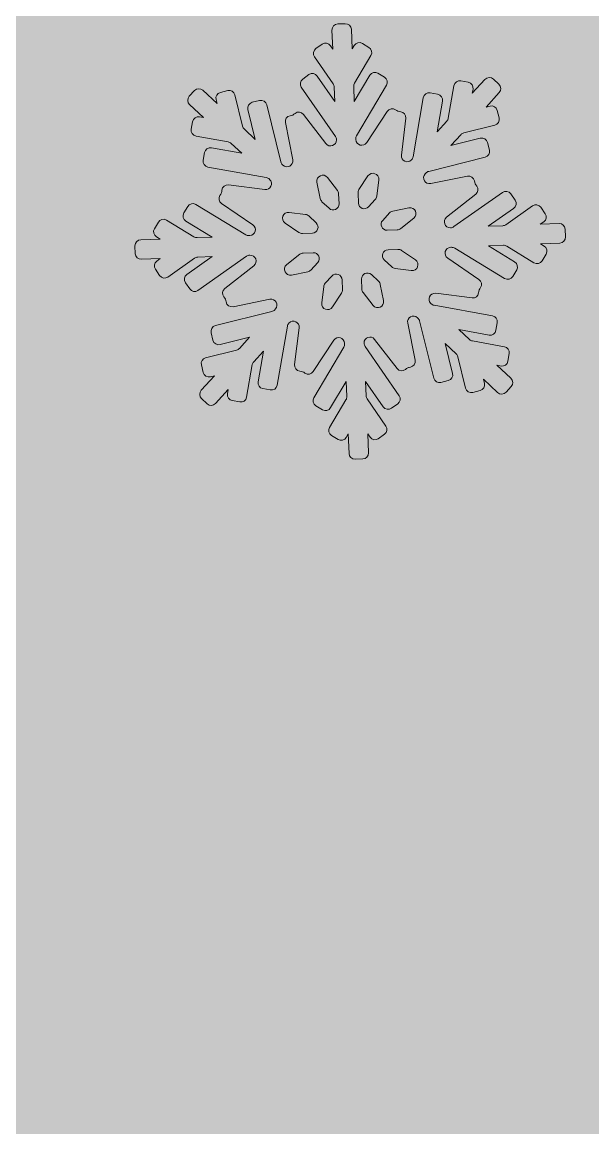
# Model space of a CAD drawing. Header units: millimetres. Extents: x 34 to 236, y -119 to -9.
# Drawn here: x 162.31 to 171.54, y -94.88 to -76.99 of the extents above; entities that cross this region are included whole.
import ezdxf

# ---------------------------------------------------------------- set-up
doc = ezdxf.new("R2010")
doc.units = ezdxf.units.MM
doc.header["$MEASUREMENT"] = 0
doc.layers.add('engraving', color=7, linetype='Continuous')
doc.layers.add('Layer 1', color=7, linetype='Continuous')

msp = doc.modelspace()

# ---------------------------------------------------------------- hatches: boundary and pattern name
at = {"layer": 'Layer 1'}
h = msp.add_hatch(color=2, dxfattribs=at)
h.dxf.hatch_style = 2
edge = h.paths.add_edge_path()
edge.add_spline(control_points=[(197.497, -92.512), (191.491, -92.512), (186.833, -90.51), (183.526, -86.507), (180.218, -82.504), (178.565, -77.807), (178.565, -72.416), (178.565, -67.026), (180.218, -62.368), (183.526, -58.444), (186.833, -54.52), (191.491, -52.557), (197.497, -52.557), (204.808, -52.557), (211.706, -56.41), (218.192, -64.114), (218.192, -64.114), (235.688, -44.397), (235.688, -44.397), (229.638, -38.435), (223.251, -34.115), (216.527, -31.439), (212.908, -29.998), (209.363, -28.949), (205.889, -28.284), (205.889, -28.284), (205.889, -26.056), (205.889, -26.056), (205.889, -23.296), (203.734, -21.019), (201.025, -20.813), (202.642, -19.614), (203.696, -17.697), (203.696, -15.529), (203.696, -11.896), (200.75, -8.95), (197.116, -8.95), (193.483, -8.95), (190.537, -11.896), (190.537, -15.529), (190.537, -17.697), (191.59, -19.614), (193.208, -20.813), (190.499, -21.019), (188.344, -23.296), (188.344, -26.056), (188.344, -26.056), (188.344, -27.991), (188.344, -27.991), (177.785, -29.407), (168.834, -33.484), (161.493, -40.226), (152.201, -48.762), (147.555, -59.623), (147.555, -72.811), (147.555, -86.334), (152.114, -97.405), (161.232, -106.023), (170.35, -114.642), (181.916, -118.95), (195.93, -118.95), (203.764, -118.95), (211.108, -117.231), (217.963, -113.794), (224.818, -110.356), (230.726, -105.894), (235.688, -100.411), (235.688, -100.411), (218.192, -82.809), (218.192, -82.809), (211.358, -89.278), (204.46, -92.512), (197.497, -92.512)], knot_values=[0, 0, 0, 0, 1, 1, 1, 2, 2, 2, 3, 3, 3, 4, 4, 4, 5, 5, 5, 6, 6, 6, 7, 7, 7, 8, 8, 8, 9, 9, 9, 10, 10, 10, 11, 11, 11, 12, 12, 12, 13, 13, 13, 14, 14, 14, 15, 15, 15, 16, 16, 16, 17, 17, 17, 18, 18, 18, 19, 19, 19, 20, 20, 20, 21, 21, 21, 22, 22, 22, 23, 23, 23, 24, 24, 24, 24], degree=3, periodic=1)
edge = h.paths.add_edge_path()
edge.add_spline(control_points=[(193.024, -15.529), (193.024, -13.273), (194.86, -11.437), (197.116, -11.437), (199.373, -11.437), (201.209, -13.273), (201.209, -15.529), (201.209, -17.786), (199.373, -19.622), (197.116, -19.622), (194.86, -19.622), (193.024, -17.786), (193.024, -15.529)], knot_values=[0, 0, 0, 0, 1, 1, 1, 2, 2, 2, 3, 3, 3, 4, 4, 4, 4], degree=3, periodic=1)

# ---------------------------------------------------------------- linework, layer by layer
at = {"layer": 'engraving', "lineweight": 0}
for points, knots in [([(171.093, -80.344), (171.09, -80.291), (171.046, -80.25), (170.993, -80.252), (170.993, -80.252), (170.689, -80.264), (170.689, -80.264), (170.689, -80.264), (170.746, -80.224), (170.746, -80.224), (170.788, -80.194), (170.799, -80.135), (170.769, -80.092), (170.769, -80.092), (170.698, -79.989), (170.698, -79.989), (170.668, -79.945), (170.608, -79.935), (170.564, -79.965), (170.564, -79.965), (170.133, -80.27), (170.133, -80.27), (170.118, -80.281), (170.1, -80.287), (170.082, -80.287), (170.082, -80.287), (169.849, -80.296), (169.849, -80.296), (169.849, -80.296), (170.259, -80.007), (170.259, -80.007), (170.302, -79.976), (170.313, -79.917), (170.283, -79.874), (170.283, -79.874), (170.212, -79.772), (170.212, -79.772), (170.182, -79.728), (170.122, -79.718), (170.078, -79.748), (170.078, -79.748), (169.294, -80.302), (169.294, -80.302), (169.279, -80.313), (169.261, -80.319), (169.242, -80.32), (169.242, -80.32), (169.238, -80.32), (169.238, -80.32), (169.145, -80.324), (169.102, -80.207), (169.175, -80.15), (169.175, -80.15), (169.646, -79.779), (169.646, -79.779), (169.687, -79.746), (169.694, -79.687), (169.662, -79.645), (169.662, -79.645), (169.647, -79.626), (169.647, -79.626), (169.638, -79.614), (169.632, -79.6), (169.629, -79.586), (169.629, -79.586), (169.624, -79.562), (169.624, -79.562), (169.614, -79.51), (169.564, -79.476), (169.512, -79.487), (169.512, -79.487), (168.918, -79.605), (168.918, -79.605), (168.827, -79.623), (168.766, -79.515), (168.828, -79.447), (168.828, -79.447), (168.838, -79.436), (168.838, -79.436), (168.851, -79.422), (168.867, -79.413), (168.885, -79.408), (168.885, -79.408), (169.797, -79.179), (169.797, -79.179), (169.848, -79.166), (169.879, -79.115), (169.866, -79.064), (169.866, -79.064), (169.836, -78.942), (169.836, -78.942), (169.824, -78.891), (169.772, -78.86), (169.72, -78.873), (169.72, -78.873), (169.243, -78.992), (169.243, -78.992), (169.243, -78.992), (169.408, -78.812), (169.408, -78.812), (169.42, -78.798), (169.437, -78.789), (169.455, -78.784), (169.455, -78.784), (169.954, -78.659), (169.954, -78.659), (170.005, -78.646), (170.036, -78.594), (170.024, -78.543), (170.024, -78.543), (169.994, -78.422), (169.994, -78.422), (169.981, -78.37), (169.929, -78.339), (169.878, -78.352), (169.878, -78.352), (169.813, -78.368), (169.813, -78.368), (169.813, -78.368), (170.027, -78.134), (170.027, -78.134), (170.062, -78.095), (170.06, -78.035), (170.021, -78), (170.021, -78), (169.931, -77.915), (169.931, -77.915), (169.892, -77.879), (169.831, -77.881), (169.795, -77.92), (169.795, -77.92), (169.59, -78.144), (169.59, -78.144), (169.59, -78.144), (169.602, -78.077), (169.602, -78.077), (169.611, -78.026), (169.577, -77.976), (169.525, -77.967), (169.525, -77.967), (169.404, -77.945), (169.404, -77.945), (169.352, -77.936), (169.302, -77.97), (169.293, -78.023), (169.293, -78.023), (169.201, -78.548), (169.201, -78.548), (169.198, -78.566), (169.19, -78.583), (169.178, -78.596), (169.178, -78.596), (169.021, -78.768), (169.021, -78.768), (169.021, -78.768), (169.107, -78.271), (169.107, -78.271), (169.116, -78.219), (169.082, -78.17), (169.03, -78.161), (169.03, -78.161), (168.909, -78.139), (168.909, -78.139), (168.857, -78.129), (168.807, -78.164), (168.798, -78.217), (168.798, -78.217), (168.632, -79.172), (168.632, -79.172), (168.629, -79.19), (168.62, -79.207), (168.608, -79.22), (168.608, -79.22), (168.608, -79.221), (168.608, -79.221), (168.545, -79.289), (168.431, -79.237), (168.443, -79.145), (168.443, -79.145), (168.515, -78.549), (168.515, -78.549), (168.521, -78.497), (168.484, -78.449), (168.432, -78.443), (168.432, -78.443), (168.409, -78.44), (168.409, -78.44), (168.394, -78.438), (168.38, -78.432), (168.368, -78.424), (168.368, -78.424), (168.349, -78.411), (168.349, -78.411), (168.305, -78.381), (168.245, -78.393), (168.215, -78.438), (168.215, -78.438), (167.882, -78.943), (167.882, -78.943), (167.831, -79.02), (167.71, -78.986), (167.707, -78.894), (167.707, -78.894), (167.706, -78.883), (167.706, -78.883), (167.705, -78.865), (167.71, -78.846), (167.72, -78.831), (167.72, -78.831), (168.203, -78.015), (168.203, -78.015), (168.23, -77.97), (168.216, -77.912), (168.171, -77.884), (168.171, -77.884), (168.065, -77.82), (168.065, -77.82), (168.02, -77.792), (167.961, -77.807), (167.934, -77.853), (167.934, -77.853), (167.682, -78.277), (167.682, -78.277), (167.682, -78.277), (167.672, -78.033), (167.672, -78.033), (167.671, -78.015), (167.676, -77.996), (167.685, -77.981), (167.685, -77.981), (167.951, -77.533), (167.951, -77.533), (167.977, -77.488), (167.963, -77.43), (167.918, -77.403), (167.918, -77.403), (167.813, -77.338), (167.813, -77.338), (167.767, -77.311), (167.708, -77.325), (167.681, -77.371), (167.681, -77.371), (167.647, -77.428), (167.647, -77.428), (167.647, -77.428), (167.634, -77.11), (167.634, -77.11), (167.632, -77.058), (167.588, -77.017), (167.535, -77.019), (167.535, -77.019), (167.413, -77.024), (167.413, -77.024), (167.36, -77.026), (167.319, -77.07), (167.321, -77.123), (167.321, -77.123), (167.333, -77.429), (167.333, -77.429), (167.333, -77.429), (167.296, -77.375), (167.296, -77.375), (167.266, -77.331), (167.206, -77.32), (167.162, -77.351), (167.162, -77.351), (167.062, -77.422), (167.062, -77.422), (167.019, -77.453), (167.008, -77.512), (167.038, -77.555), (167.038, -77.555), (167.341, -77.993), (167.341, -77.993), (167.351, -78.008), (167.357, -78.026), (167.358, -78.044), (167.358, -78.044), (167.368, -78.279), (167.368, -78.279), (167.368, -78.279), (167.083, -77.866), (167.083, -77.866), (167.052, -77.822), (166.992, -77.812), (166.949, -77.842), (166.949, -77.842), (166.848, -77.914), (166.848, -77.914), (166.805, -77.944), (166.795, -78.003), (166.825, -78.046), (166.825, -78.046), (167.376, -78.843), (167.376, -78.843), (167.386, -78.858), (167.392, -78.876), (167.393, -78.894), (167.393, -78.894), (167.393, -78.895), (167.393, -78.895), (167.396, -78.989), (167.278, -79.031), (167.221, -78.958), (167.221, -78.958), (166.859, -78.487), (166.859, -78.487), (166.827, -78.445), (166.766, -78.437), (166.724, -78.47), (166.724, -78.47), (166.706, -78.484), (166.706, -78.484), (166.694, -78.494), (166.681, -78.5), (166.666, -78.503), (166.666, -78.503), (166.643, -78.507), (166.643, -78.507), (166.592, -78.518), (166.558, -78.568), (166.568, -78.62), (166.568, -78.62), (166.687, -79.219), (166.687, -79.219), (166.705, -79.31), (166.595, -79.371), (166.528, -79.308), (166.528, -79.308), (166.522, -79.302), (166.522, -79.302), (166.508, -79.29), (166.499, -79.273), (166.494, -79.255), (166.494, -79.255), (166.266, -78.331), (166.266, -78.331), (166.253, -78.28), (166.201, -78.248), (166.149, -78.261), (166.149, -78.261), (166.03, -78.291), (166.03, -78.291), (165.979, -78.304), (165.948, -78.356), (165.961, -78.407), (165.961, -78.407), (166.08, -78.89), (166.08, -78.89), (166.08, -78.89), (165.904, -78.724), (165.904, -78.724), (165.89, -78.712), (165.881, -78.695), (165.876, -78.677), (165.876, -78.677), (165.751, -78.17), (165.751, -78.17), (165.738, -78.119), (165.686, -78.088), (165.635, -78.101), (165.635, -78.101), (165.516, -78.13), (165.516, -78.13), (165.464, -78.143), (165.433, -78.195), (165.446, -78.246), (165.446, -78.246), (165.462, -78.312), (165.462, -78.312), (165.462, -78.312), (165.233, -78.097), (165.233, -78.097), (165.194, -78.061), (165.133, -78.063), (165.097, -78.102), (165.097, -78.102), (165.013, -78.194), (165.013, -78.194), (164.978, -78.232), (164.981, -78.292), (165.019, -78.328), (165.019, -78.328), (165.243, -78.538), (165.243, -78.538), (165.243, -78.538), (165.178, -78.526), (165.178, -78.526), (165.126, -78.517), (165.076, -78.552), (165.067, -78.604), (165.067, -78.604), (165.045, -78.727), (165.045, -78.727), (165.036, -78.778), (165.071, -78.828), (165.122, -78.837), (165.122, -78.837), (165.641, -78.931), (165.641, -78.931), (165.659, -78.934), (165.676, -78.943), (165.69, -78.955), (165.69, -78.955), (165.861, -79.116), (165.861, -79.116), (165.861, -79.116), (165.371, -79.027), (165.371, -79.027), (165.318, -79.018), (165.268, -79.053), (165.259, -79.105), (165.259, -79.105), (165.238, -79.228), (165.238, -79.228), (165.229, -79.279), (165.263, -79.329), (165.315, -79.338), (165.315, -79.338), (166.259, -79.509), (166.259, -79.509), (166.278, -79.512), (166.294, -79.521), (166.308, -79.533), (166.308, -79.533), (166.312, -79.537), (166.312, -79.537), (166.38, -79.601), (166.327, -79.714), (166.235, -79.702), (166.235, -79.702), (165.647, -79.627), (165.647, -79.627), (165.594, -79.62), (165.546, -79.658), (165.54, -79.71), (165.54, -79.71), (165.537, -79.735), (165.537, -79.735), (165.535, -79.749), (165.53, -79.763), (165.521, -79.776), (165.521, -79.776), (165.508, -79.796), (165.508, -79.796), (165.479, -79.84), (165.491, -79.898), (165.534, -79.928), (165.534, -79.928), (166.041, -80.271), (166.041, -80.271), (166.117, -80.323), (166.083, -80.442), (165.991, -80.446), (165.991, -80.446), (165.979, -80.446), (165.979, -80.446), (165.96, -80.447), (165.942, -80.442), (165.926, -80.433), (165.926, -80.433), (165.12, -79.942), (165.12, -79.942), (165.074, -79.914), (165.015, -79.929), (164.988, -79.975), (164.988, -79.975), (164.925, -80.081), (164.925, -80.081), (164.898, -80.126), (164.912, -80.184), (164.957, -80.212), (164.957, -80.212), (165.381, -80.47), (165.381, -80.47), (165.381, -80.47), (165.139, -80.479), (165.139, -80.479), (165.121, -80.48), (165.102, -80.475), (165.086, -80.465), (165.086, -80.465), (164.644, -80.196), (164.644, -80.196), (164.599, -80.169), (164.54, -80.183), (164.513, -80.229), (164.513, -80.229), (164.449, -80.336), (164.449, -80.336), (164.423, -80.381), (164.437, -80.439), (164.482, -80.466), (164.482, -80.466), (164.541, -80.502), (164.541, -80.502), (164.541, -80.502), (164.227, -80.514), (164.227, -80.514), (164.174, -80.516), (164.133, -80.561), (164.135, -80.614), (164.135, -80.614), (164.14, -80.739), (164.14, -80.739), (164.142, -80.791), (164.186, -80.832), (164.239, -80.83), (164.239, -80.83), (164.543, -80.818), (164.543, -80.818), (164.543, -80.818), (164.487, -80.858), (164.487, -80.858), (164.444, -80.889), (164.434, -80.948), (164.464, -80.991), (164.464, -80.991), (164.534, -81.093), (164.534, -81.093), (164.565, -81.137), (164.625, -81.147), (164.668, -81.117), (164.668, -81.117), (165.099, -80.812), (165.099, -80.812), (165.114, -80.802), (165.132, -80.796), (165.151, -80.795), (165.151, -80.795), (165.383, -80.786), (165.383, -80.786), (165.383, -80.786), (164.973, -81.076), (164.973, -81.076), (164.93, -81.106), (164.92, -81.165), (164.95, -81.208), (164.95, -81.208), (165.02, -81.31), (165.02, -81.31), (165.051, -81.354), (165.111, -81.365), (165.154, -81.334), (165.154, -81.334), (165.939, -80.78), (165.939, -80.78), (165.954, -80.769), (165.972, -80.763), (165.99, -80.762), (165.99, -80.762), (165.995, -80.762), (165.995, -80.762), (166.087, -80.759), (166.13, -80.875), (166.058, -80.933), (166.058, -80.933), (165.587, -81.303), (165.587, -81.303), (165.546, -81.336), (165.538, -81.395), (165.57, -81.437), (165.57, -81.437), (165.586, -81.456), (165.586, -81.456), (165.595, -81.468), (165.601, -81.482), (165.604, -81.496), (165.604, -81.496), (165.608, -81.52), (165.608, -81.52), (165.619, -81.572), (165.669, -81.606), (165.721, -81.596), (165.721, -81.596), (166.315, -81.477), (166.315, -81.477), (166.406, -81.459), (166.467, -81.567), (166.404, -81.635), (166.404, -81.635), (166.394, -81.646), (166.394, -81.646), (166.382, -81.66), (166.365, -81.67), (166.347, -81.674), (166.347, -81.674), (165.436, -81.903), (165.436, -81.903), (165.385, -81.916), (165.354, -81.968), (165.366, -82.019), (165.366, -82.019), (165.396, -82.14), (165.396, -82.14), (165.409, -82.191), (165.461, -82.223), (165.512, -82.21), (165.512, -82.21), (165.989, -82.09), (165.989, -82.09), (165.989, -82.09), (165.825, -82.27), (165.825, -82.27), (165.812, -82.284), (165.796, -82.294), (165.778, -82.298), (165.778, -82.298), (165.278, -82.424), (165.278, -82.424), (165.227, -82.436), (165.196, -82.488), (165.209, -82.539), (165.209, -82.539), (165.239, -82.661), (165.239, -82.661), (165.251, -82.712), (165.303, -82.743), (165.355, -82.73), (165.355, -82.73), (165.42, -82.714), (165.42, -82.714), (165.42, -82.714), (165.206, -82.948), (165.206, -82.948), (165.171, -82.987), (165.173, -83.047), (165.211, -83.083), (165.211, -83.083), (165.302, -83.167), (165.302, -83.167), (165.341, -83.204), (165.402, -83.201), (165.438, -83.162), (165.438, -83.162), (165.642, -82.938), (165.642, -82.938), (165.642, -82.938), (165.63, -83.005), (165.63, -83.005), (165.621, -83.057), (165.656, -83.106), (165.708, -83.115), (165.708, -83.115), (165.829, -83.137), (165.829, -83.137), (165.881, -83.147), (165.931, -83.112), (165.94, -83.06), (165.94, -83.06), (166.031, -82.534), (166.031, -82.534), (166.034, -82.516), (166.043, -82.499), (166.055, -82.486), (166.055, -82.486), (166.212, -82.314), (166.212, -82.314), (166.212, -82.314), (166.125, -82.811), (166.125, -82.811), (166.116, -82.863), (166.15, -82.912), (166.202, -82.921), (166.202, -82.921), (166.323, -82.943), (166.323, -82.943), (166.375, -82.953), (166.425, -82.918), (166.434, -82.866), (166.434, -82.866), (166.601, -81.91), (166.601, -81.91), (166.604, -81.892), (166.612, -81.875), (166.624, -81.862), (166.624, -81.862), (166.624, -81.862), (166.624, -81.862), (166.687, -81.793), (166.801, -81.845), (166.79, -81.938), (166.79, -81.938), (166.717, -82.533), (166.717, -82.533), (166.711, -82.585), (166.748, -82.633), (166.8, -82.64), (166.8, -82.64), (166.823, -82.642), (166.823, -82.642), (166.838, -82.644), (166.852, -82.65), (166.865, -82.658), (166.865, -82.658), (166.884, -82.671), (166.884, -82.671), (166.928, -82.701), (166.988, -82.689), (167.017, -82.645), (167.017, -82.645), (167.351, -82.14), (167.351, -82.14), (167.402, -82.062), (167.522, -82.096), (167.526, -82.189), (167.526, -82.189), (167.526, -82.199), (167.526, -82.199), (167.527, -82.218), (167.522, -82.236), (167.513, -82.252), (167.513, -82.252), (167.029, -83.068), (167.029, -83.068), (167.002, -83.113), (167.017, -83.171), (167.062, -83.198), (167.062, -83.198), (167.167, -83.262), (167.167, -83.262), (167.212, -83.29), (167.272, -83.275), (167.299, -83.229), (167.299, -83.229), (167.551, -82.805), (167.551, -82.805), (167.551, -82.805), (167.561, -83.049), (167.561, -83.049), (167.561, -83.068), (167.557, -83.086), (167.547, -83.102), (167.547, -83.102), (167.282, -83.549), (167.282, -83.549), (167.255, -83.594), (167.27, -83.653), (167.314, -83.68), (167.314, -83.68), (167.42, -83.744), (167.42, -83.744), (167.465, -83.772), (167.525, -83.757), (167.552, -83.711), (167.552, -83.711), (167.585, -83.655), (167.585, -83.655), (167.585, -83.655), (167.598, -83.972), (167.598, -83.972), (167.6, -84.024), (167.644, -84.065), (167.697, -84.063), (167.697, -84.063), (167.82, -84.059), (167.82, -84.059), (167.873, -84.057), (167.914, -84.012), (167.912, -83.959), (167.912, -83.959), (167.899, -83.653), (167.899, -83.653), (167.899, -83.653), (167.937, -83.707), (167.937, -83.707), (167.967, -83.751), (168.027, -83.762), (168.07, -83.731), (168.07, -83.731), (168.171, -83.66), (168.171, -83.66), (168.214, -83.63), (168.224, -83.571), (168.194, -83.528), (168.194, -83.528), (167.891, -83.089), (167.891, -83.089), (167.881, -83.074), (167.875, -83.056), (167.874, -83.038), (167.874, -83.038), (167.865, -82.804), (167.865, -82.804), (167.865, -82.804), (168.15, -83.216), (168.15, -83.216), (168.18, -83.26), (168.24, -83.27), (168.284, -83.24), (168.284, -83.24), (168.384, -83.169), (168.384, -83.169), (168.427, -83.138), (168.438, -83.079), (168.408, -83.036), (168.408, -83.036), (167.857, -82.239), (167.857, -82.239), (167.847, -82.224), (167.841, -82.207), (167.84, -82.189), (167.84, -82.189), (167.84, -82.187), (167.84, -82.187), (167.836, -82.094), (167.954, -82.051), (168.011, -82.125), (168.011, -82.125), (168.373, -82.595), (168.373, -82.595), (168.406, -82.638), (168.467, -82.645), (168.508, -82.612), (168.508, -82.612), (168.526, -82.598), (168.526, -82.598), (168.538, -82.589), (168.552, -82.582), (168.567, -82.579), (168.567, -82.579), (168.589, -82.575), (168.589, -82.575), (168.641, -82.565), (168.674, -82.514), (168.664, -82.463), (168.664, -82.463), (168.546, -81.863), (168.546, -81.863), (168.528, -81.772), (168.637, -81.711), (168.705, -81.775), (168.705, -81.775), (168.711, -81.78), (168.711, -81.78), (168.724, -81.793), (168.734, -81.809), (168.738, -81.827), (168.738, -81.827), (168.967, -82.751), (168.967, -82.751), (168.98, -82.803), (169.032, -82.834), (169.083, -82.821), (169.083, -82.821), (169.202, -82.791), (169.202, -82.791), (169.253, -82.778), (169.284, -82.727), (169.272, -82.675), (169.272, -82.675), (169.152, -82.193), (169.152, -82.193), (169.152, -82.193), (169.329, -82.358), (169.329, -82.358), (169.342, -82.371), (169.352, -82.387), (169.356, -82.405), (169.356, -82.405), (169.482, -82.912), (169.482, -82.912), (169.495, -82.963), (169.547, -82.995), (169.598, -82.982), (169.598, -82.982), (169.717, -82.952), (169.717, -82.952), (169.768, -82.939), (169.799, -82.887), (169.787, -82.836), (169.787, -82.836), (169.77, -82.771), (169.77, -82.771), (169.77, -82.771), (170, -82.985), (170, -82.985), (170.039, -83.022), (170.1, -83.019), (170.136, -82.98), (170.136, -82.98), (170.219, -82.888), (170.219, -82.888), (170.254, -82.85), (170.252, -82.79), (170.214, -82.754), (170.214, -82.754), (169.989, -82.544), (169.989, -82.544), (169.989, -82.544), (170.055, -82.556), (170.055, -82.556), (170.107, -82.566), (170.157, -82.531), (170.166, -82.479), (170.166, -82.479), (170.187, -82.356), (170.187, -82.356), (170.196, -82.304), (170.162, -82.254), (170.11, -82.245), (170.11, -82.245), (169.591, -82.151), (169.591, -82.151), (169.573, -82.148), (169.556, -82.14), (169.543, -82.127), (169.543, -82.127), (169.371, -81.966), (169.371, -81.966), (169.371, -81.966), (169.862, -82.055), (169.862, -82.055), (169.914, -82.065), (169.964, -82.03), (169.973, -81.977), (169.973, -81.977), (169.995, -81.855), (169.995, -81.855), (170.004, -81.803), (169.969, -81.753), (169.917, -81.744), (169.917, -81.744), (168.973, -81.573), (168.973, -81.573), (168.955, -81.57), (168.938, -81.562), (168.925, -81.549), (168.925, -81.549), (168.92, -81.545), (168.92, -81.545), (168.853, -81.482), (168.906, -81.369), (168.998, -81.38), (168.998, -81.38), (169.586, -81.455), (169.586, -81.455), (169.639, -81.462), (169.686, -81.424), (169.693, -81.372), (169.693, -81.372), (169.696, -81.348), (169.696, -81.348), (169.698, -81.333), (169.703, -81.319), (169.711, -81.307), (169.711, -81.307), (169.724, -81.286), (169.724, -81.286), (169.753, -81.242), (169.742, -81.184), (169.698, -81.154), (169.698, -81.154), (169.192, -80.811), (169.192, -80.811), (169.115, -80.759), (169.149, -80.64), (169.242, -80.636), (169.242, -80.636), (169.253, -80.636), (169.253, -80.636), (169.272, -80.635), (169.291, -80.64), (169.307, -80.65), (169.307, -80.65), (170.113, -81.141), (170.113, -81.141), (170.158, -81.168), (170.217, -81.153), (170.244, -81.108), (170.244, -81.108), (170.308, -81.001), (170.308, -81.001), (170.335, -80.956), (170.32, -80.898), (170.275, -80.871), (170.275, -80.871), (169.852, -80.613), (169.852, -80.613), (169.852, -80.613), (170.093, -80.603), (170.093, -80.603), (170.112, -80.603), (170.131, -80.607), (170.147, -80.617), (170.147, -80.617), (170.588, -80.886), (170.588, -80.886), (170.633, -80.914), (170.693, -80.899), (170.72, -80.853), (170.72, -80.853), (170.783, -80.746), (170.783, -80.746), (170.81, -80.701), (170.795, -80.643), (170.751, -80.616), (170.751, -80.616), (170.692, -80.58), (170.692, -80.58), (170.692, -80.58), (171.006, -80.568), (171.006, -80.568), (171.059, -80.566), (171.1, -80.521), (171.098, -80.469), (171.098, -80.469), (171.093, -80.344), (171.093, -80.344)], [0, 0, 0, 0, 1, 1, 1, 2, 2, 2, 3, 3, 3, 4, 4, 4, 5, 5, 5, 6, 6, 6, 7, 7, 7, 8, 8, 8, 9, 9, 9, 10, 10, 10, 11, 11, 11, 12, 12, 12, 13, 13, 13, 14, 14, 14, 15, 15, 15, 16, 16, 16, 17, 17, 17, 18, 18, 18, 19, 19, 19, 20, 20, 20, 21, 21, 21, 22, 22, 22, 23, 23, 23, 24, 24, 24, 25, 25, 25, 26, 26, 26, 27, 27, 27, 28, 28, 28, 29, 29, 29, 30, 30, 30, 31, 31, 31, 32, 32, 32, 33, 33, 33, 34, 34, 34, 35, 35, 35, 36, 36, 36, 37, 37, 37, 38, 38, 38, 39, 39, 39, 40, 40, 40, 41, 41, 41, 42, 42, 42, 43, 43, 43, 44, 44, 44, 45, 45, 45, 46, 46, 46, 47, 47, 47, 48, 48, 48, 49, 49, 49, 50, 50, 50, 51, 51, 51, 52, 52, 52, 53, 53, 53, 54, 54, 54, 55, 55, 55, 56, 56, 56, 57, 57, 57, 58, 58, 58, 59, 59, 59, 60, 60, 60, 61, 61, 61, 62, 62, 62, 63, 63, 63, 64, 64, 64, 65, 65, 65, 66, 66, 66, 67, 67, 67, 68, 68, 68, 69, 69, 69, 70, 70, 70, 71, 71, 71, 72, 72, 72, 73, 73, 73, 74, 74, 74, 75, 75, 75, 76, 76, 76, 77, 77, 77, 78, 78, 78, 79, 79, 79, 80, 80, 80, 81, 81, 81, 82, 82, 82, 83, 83, 83, 84, 84, 84, 85, 85, 85, 86, 86, 86, 87, 87, 87, 88, 88, 88, 89, 89, 89, 90, 90, 90, 91, 91, 91, 92, 92, 92, 93, 93, 93, 94, 94, 94, 95, 95, 95, 96, 96, 96, 97, 97, 97, 98, 98, 98, 99, 99, 99, 100, 100, 100, 101, 101, 101, 102, 102, 102, 103, 103, 103, 104, 104, 104, 105, 105, 105, 106, 106, 106, 107, 107, 107, 108, 108, 108, 109, 109, 109, 110, 110, 110, 111, 111, 111, 112, 112, 112, 113, 113, 113, 114, 114, 114, 115, 115, 115, 116, 116, 116, 117, 117, 117, 118, 118, 118, 119, 119, 119, 120, 120, 120, 121, 121, 121, 122, 122, 122, 123, 123, 123, 124, 124, 124, 125, 125, 125, 126, 126, 126, 127, 127, 127, 128, 128, 128, 129, 129, 129, 130, 130, 130, 131, 131, 131, 132, 132, 132, 133, 133, 133, 134, 134, 134, 135, 135, 135, 136, 136, 136, 137, 137, 137, 138, 138, 138, 139, 139, 139, 140, 140, 140, 141, 141, 141, 142, 142, 142, 143, 143, 143, 144, 144, 144, 145, 145, 145, 146, 146, 146, 147, 147, 147, 148, 148, 148, 149, 149, 149, 150, 150, 150, 151, 151, 151, 152, 152, 152, 153, 153, 153, 154, 154, 154, 155, 155, 155, 156, 156, 156, 157, 157, 157, 158, 158, 158, 159, 159, 159, 160, 160, 160, 161, 161, 161, 162, 162, 162, 163, 163, 163, 164, 164, 164, 165, 165, 165, 166, 166, 166, 167, 167, 167, 168, 168, 168, 169, 169, 169, 170, 170, 170, 171, 171, 171, 172, 172, 172, 173, 173, 173, 174, 174, 174, 175, 175, 175, 176, 176, 176, 177, 177, 177, 178, 178, 178, 179, 179, 179, 180, 180, 180, 181, 181, 181, 182, 182, 182, 183, 183, 183, 184, 184, 184, 185, 185, 185, 186, 186, 186, 187, 187, 187, 188, 188, 188, 189, 189, 189, 190, 190, 190, 191, 191, 191, 192, 192, 192, 193, 193, 193, 194, 194, 194, 195, 195, 195, 196, 196, 196, 197, 197, 197, 198, 198, 198, 199, 199, 199, 200, 200, 200, 201, 201, 201, 202, 202, 202, 203, 203, 203, 204, 204, 204, 205, 205, 205, 206, 206, 206, 207, 207, 207, 208, 208, 208, 209, 209, 209, 210, 210, 210, 211, 211, 211, 212, 212, 212, 213, 213, 213, 214, 214, 214, 215, 215, 215, 216, 216, 216, 217, 217, 217, 218, 218, 218, 219, 219, 219, 220, 220, 220, 221, 221, 221, 222, 222, 222, 223, 223, 223, 224, 224, 224, 225, 225, 225, 226, 226, 226, 227, 227, 227, 228, 228, 228, 229, 229, 229, 230, 230, 230, 231, 231, 231, 232, 232, 232, 233, 233, 233, 234, 234, 234, 235, 235, 235, 236, 236, 236, 237, 237, 237, 238, 238, 238, 239, 239, 239, 240, 240, 240, 241, 241, 241, 242, 242, 242, 243, 243, 243, 244, 244, 244, 245, 245, 245, 246, 246, 246, 247, 247, 247, 248, 248, 248, 249, 249, 249, 250, 250, 250, 251, 251, 251, 252, 252, 252, 253, 253, 253, 254, 254, 254, 255, 255, 255, 256, 256, 256, 257, 257, 257, 258, 258, 258, 259, 259, 259, 260, 260, 260, 261, 261, 261, 262, 262, 262, 263, 263, 263, 264, 264, 264, 265, 265, 265, 266, 266, 266, 267, 267, 267, 268, 268, 268, 269, 269, 269, 270, 270, 270, 271, 271, 271, 272, 272, 272, 273, 273, 273, 274, 274, 274, 275, 275, 275, 276, 276, 276, 277, 277, 277, 278, 278, 278, 279, 279, 279, 280, 280, 280, 281, 281, 281, 282, 282, 282, 283, 283, 283, 284, 284, 284, 285, 285, 285, 286, 286, 286, 287, 287, 287, 288, 288, 288, 289, 289, 289, 290, 290, 290, 291, 291, 291, 292, 292, 292, 293, 293, 293, 294, 294, 294, 295, 295, 295, 296, 296, 296, 297, 297, 297, 298, 298, 298, 299, 299, 299, 300, 300, 300, 301, 301, 301, 302, 302, 302, 303, 303, 303, 304, 304, 304, 305, 305, 305, 306, 306, 306, 307, 307, 307, 308, 308, 308, 309, 309, 309, 310, 310, 310, 311, 311, 311, 312, 312, 312, 313, 313, 313, 314, 314, 314, 315, 315, 315, 316, 316, 316, 317, 317, 317, 318, 318, 318, 319, 319, 319, 320, 320, 320, 321, 321, 321, 322, 322, 322, 323, 323, 323, 324, 324, 324, 325, 325, 325, 326, 326, 326, 327, 327, 327, 328, 328, 328, 329, 329, 329, 330, 330, 330, 331, 331, 331, 332, 332, 332, 333, 333, 333, 334, 334, 334, 335, 335, 335, 336, 336, 336, 336]), ([(167.748, -79.92), (167.748, -79.92), (167.742, -79.759), (167.742, -79.759), (167.741, -79.739), (167.746, -79.719), (167.757, -79.702), (167.757, -79.702), (167.903, -79.482), (167.903, -79.482), (167.959, -79.398), (168.09, -79.446), (168.078, -79.546), (168.078, -79.546), (168.045, -79.811), (168.045, -79.811), (168.043, -79.831), (168.035, -79.849), (168.021, -79.864), (168.021, -79.864), (167.914, -79.981), (167.914, -79.981), (167.857, -80.044), (167.752, -80.006), (167.748, -79.92)], [0, 0, 0, 0, 1, 1, 1, 2, 2, 2, 3, 3, 3, 4, 4, 4, 5, 5, 5, 6, 6, 6, 7, 7, 7, 8, 8, 8, 8]), ([(167.248, -79.507), (167.248, -79.507), (167.408, -79.716), (167.408, -79.716), (167.42, -79.731), (167.427, -79.75), (167.428, -79.77), (167.428, -79.77), (167.435, -79.932), (167.435, -79.932), (167.438, -80.017), (167.336, -80.064), (167.274, -80.005), (167.274, -80.005), (167.159, -79.898), (167.159, -79.898), (167.144, -79.884), (167.134, -79.866), (167.13, -79.846), (167.13, -79.846), (167.078, -79.584), (167.078, -79.584), (167.059, -79.485), (167.186, -79.427), (167.248, -79.507)], [0, 0, 0, 0, 1, 1, 1, 2, 2, 2, 3, 3, 3, 4, 4, 4, 5, 5, 5, 6, 6, 6, 7, 7, 7, 8, 8, 8, 8]), ([(166.787, -80.397), (166.787, -80.397), (166.563, -80.244), (166.563, -80.244), (166.48, -80.188), (166.529, -80.058), (166.629, -80.071), (166.629, -80.071), (166.892, -80.104), (166.892, -80.104), (166.912, -80.107), (166.93, -80.115), (166.945, -80.129), (166.945, -80.129), (167.065, -80.241), (167.065, -80.241), (167.127, -80.299), (167.088, -80.403), (167.004, -80.407), (167.004, -80.407), (166.844, -80.413), (166.844, -80.413), (166.824, -80.414), (166.804, -80.408), (166.787, -80.397)], [0, 0, 0, 0, 1, 1, 1, 2, 2, 2, 3, 3, 3, 4, 4, 4, 5, 5, 5, 6, 6, 6, 7, 7, 7, 8, 8, 8, 8]), ([(168.141, -80.2), (168.141, -80.2), (168.251, -80.079), (168.251, -80.079), (168.265, -80.064), (168.283, -80.054), (168.303, -80.05), (168.303, -80.05), (168.566, -79.998), (168.566, -79.998), (168.664, -79.978), (168.722, -80.104), (168.644, -80.166), (168.644, -80.166), (168.432, -80.333), (168.432, -80.333), (168.416, -80.346), (168.397, -80.353), (168.376, -80.353), (168.376, -80.353), (168.215, -80.36), (168.215, -80.36), (168.131, -80.363), (168.084, -80.262), (168.141, -80.2)], [0, 0, 0, 0, 1, 1, 1, 2, 2, 2, 3, 3, 3, 4, 4, 4, 5, 5, 5, 6, 6, 6, 7, 7, 7, 8, 8, 8, 8]), ([(167.091, -80.882), (167.091, -80.882), (166.981, -81.003), (166.981, -81.003), (166.968, -81.018), (166.949, -81.028), (166.929, -81.032), (166.929, -81.032), (166.667, -81.085), (166.667, -81.085), (166.568, -81.104), (166.51, -80.978), (166.589, -80.916), (166.589, -80.916), (166.801, -80.749), (166.801, -80.749), (166.817, -80.737), (166.836, -80.73), (166.856, -80.729), (166.856, -80.729), (167.017, -80.723), (167.017, -80.723), (167.102, -80.719), (167.149, -80.82), (167.091, -80.882)], [0, 0, 0, 0, 1, 1, 1, 2, 2, 2, 3, 3, 3, 4, 4, 4, 5, 5, 5, 6, 6, 6, 7, 7, 7, 8, 8, 8, 8]), ([(168.445, -80.686), (168.445, -80.686), (168.67, -80.838), (168.67, -80.838), (168.753, -80.894), (168.704, -81.024), (168.604, -81.012), (168.604, -81.012), (168.341, -80.978), (168.341, -80.978), (168.321, -80.976), (168.302, -80.967), (168.287, -80.953), (168.287, -80.953), (168.167, -80.841), (168.167, -80.841), (168.105, -80.783), (168.144, -80.679), (168.229, -80.676), (168.229, -80.676), (168.388, -80.669), (168.388, -80.669), (168.408, -80.669), (168.428, -80.674), (168.445, -80.686)], [0, 0, 0, 0, 1, 1, 1, 2, 2, 2, 3, 3, 3, 4, 4, 4, 5, 5, 5, 6, 6, 6, 7, 7, 7, 8, 8, 8, 8]), ([(167.484, -81.162), (167.484, -81.162), (167.491, -81.324), (167.491, -81.324), (167.492, -81.344), (167.486, -81.363), (167.475, -81.38), (167.475, -81.38), (167.33, -81.601), (167.33, -81.601), (167.274, -81.685), (167.143, -81.637), (167.155, -81.536), (167.155, -81.536), (167.187, -81.271), (167.187, -81.271), (167.19, -81.252), (167.198, -81.233), (167.211, -81.218), (167.211, -81.218), (167.318, -81.101), (167.318, -81.101), (167.376, -81.038), (167.481, -81.077), (167.484, -81.162)], [0, 0, 0, 0, 1, 1, 1, 2, 2, 2, 3, 3, 3, 4, 4, 4, 5, 5, 5, 6, 6, 6, 7, 7, 7, 8, 8, 8, 8]), ([(167.985, -81.575), (167.985, -81.575), (167.824, -81.367), (167.824, -81.367), (167.812, -81.351), (167.805, -81.332), (167.805, -81.312), (167.805, -81.312), (167.798, -81.151), (167.798, -81.151), (167.795, -81.065), (167.896, -81.019), (167.959, -81.077), (167.959, -81.077), (168.074, -81.185), (168.074, -81.185), (168.089, -81.198), (168.099, -81.216), (168.102, -81.236), (168.102, -81.236), (168.154, -81.498), (168.154, -81.498), (168.174, -81.597), (168.046, -81.655), (167.985, -81.575)], [0, 0, 0, 0, 1, 1, 1, 2, 2, 2, 3, 3, 3, 4, 4, 4, 5, 5, 5, 6, 6, 6, 7, 7, 7, 8, 8, 8, 8])]:
    msp.add_open_spline(points, degree=3, knots=knots, dxfattribs=at)
at = {"layer": 'Layer 1', "lineweight": 0}
msp.add_open_spline([(197.497, -92.512), (191.491, -92.512), (186.833, -90.51), (183.526, -86.507), (180.218, -82.504), (178.565, -77.807), (178.565, -72.416), (178.565, -67.026), (180.218, -62.368), (183.526, -58.444), (186.833, -54.52), (191.491, -52.557), (197.497, -52.557), (204.808, -52.557), (211.706, -56.41), (218.192, -64.114), (218.192, -64.114), (235.688, -44.397), (235.688, -44.397), (229.638, -38.435), (223.251, -34.115), (216.527, -31.439), (212.908, -29.998), (209.363, -28.949), (205.889, -28.284), (205.889, -28.284), (205.889, -26.056), (205.889, -26.056), (205.889, -23.296), (203.734, -21.019), (201.025, -20.813), (202.642, -19.614), (203.696, -17.697), (203.696, -15.529), (203.696, -11.896), (200.75, -8.95), (197.116, -8.95), (193.483, -8.95), (190.537, -11.896), (190.537, -15.529), (190.537, -17.697), (191.59, -19.614), (193.208, -20.813), (190.499, -21.019), (188.344, -23.296), (188.344, -26.056), (188.344, -26.056), (188.344, -27.991), (188.344, -27.991), (177.785, -29.407), (168.834, -33.484), (161.493, -40.226), (152.201, -48.762), (147.555, -59.623), (147.555, -72.811), (147.555, -86.334), (152.114, -97.405), (161.232, -106.023), (170.35, -114.642), (181.916, -118.95), (195.93, -118.95), (203.764, -118.95), (211.108, -117.231), (217.963, -113.794), (224.818, -110.356), (230.726, -105.894), (235.688, -100.411), (235.688, -100.411), (218.192, -82.809), (218.192, -82.809), (211.358, -89.278), (204.46, -92.512), (197.497, -92.512)], degree=3, knots=[0, 0, 0, 0, 1, 1, 1, 2, 2, 2, 3, 3, 3, 4, 4, 4, 5, 5, 5, 6, 6, 6, 7, 7, 7, 8, 8, 8, 9, 9, 9, 10, 10, 10, 11, 11, 11, 12, 12, 12, 13, 13, 13, 14, 14, 14, 15, 15, 15, 16, 16, 16, 17, 17, 17, 18, 18, 18, 19, 19, 19, 20, 20, 20, 21, 21, 21, 22, 22, 22, 23, 23, 23, 24, 24, 24, 24], dxfattribs=at)

doc.saveas('drawing.dxf')
